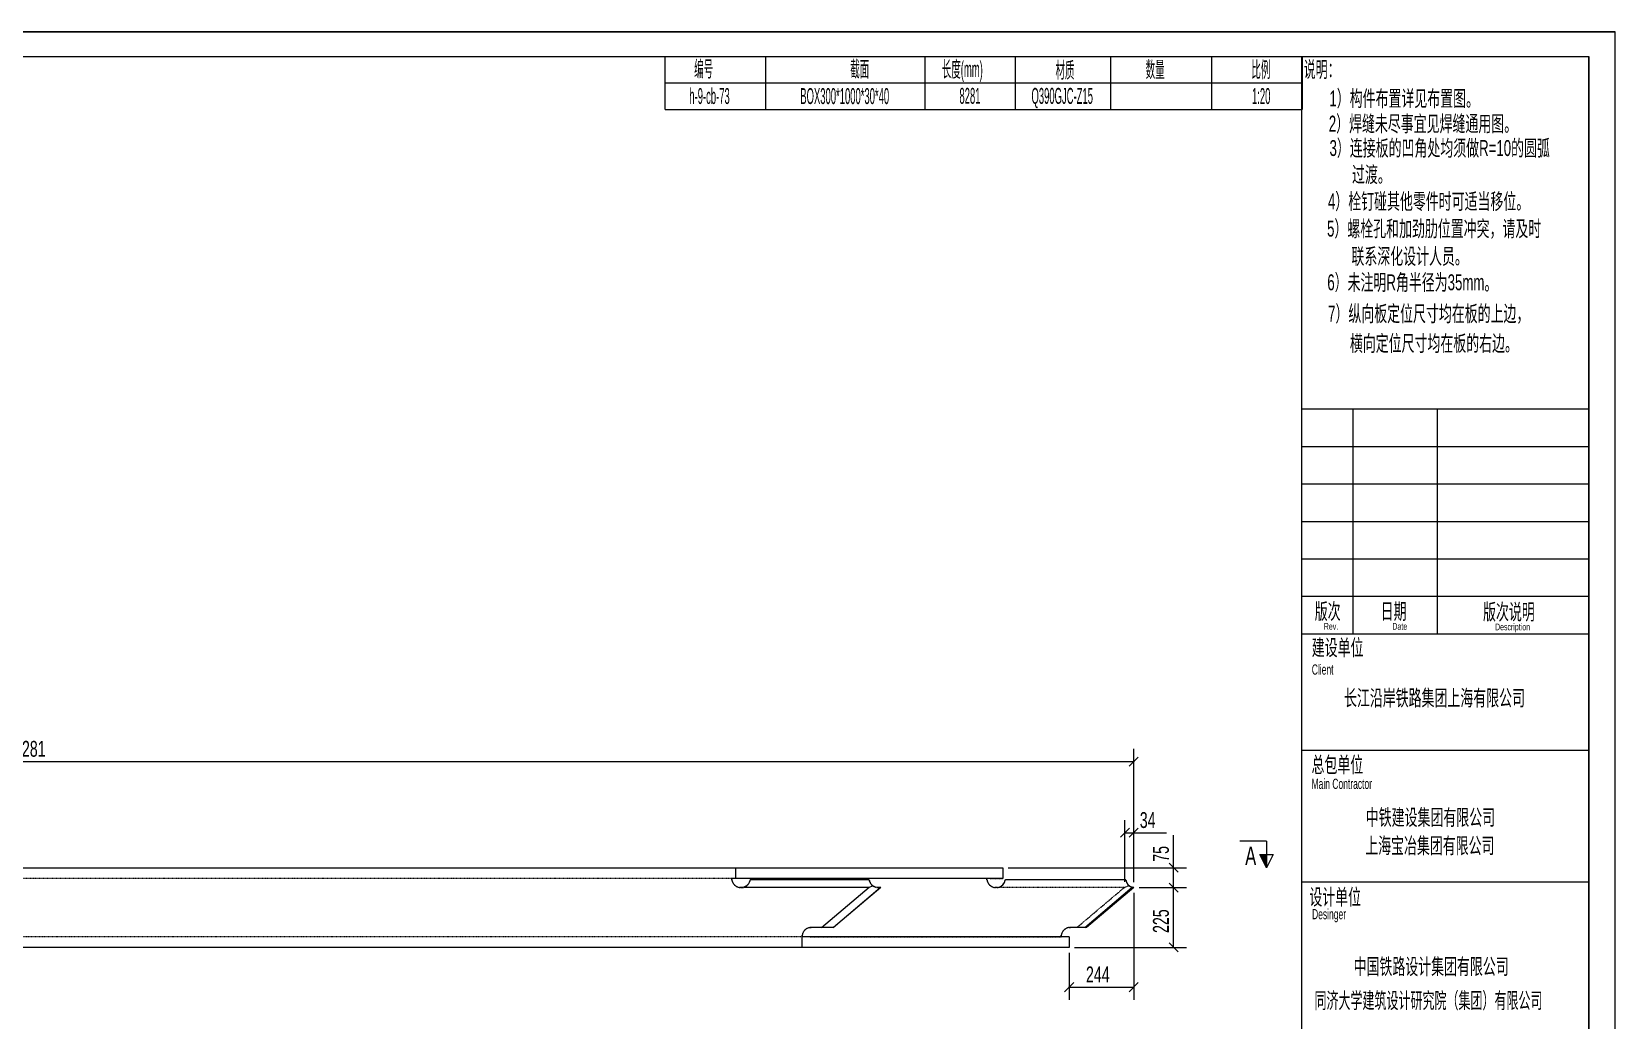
# Model space of a CAD drawing. Header units: millimetres. Extents: x 48 to 11980, y 100 to 8500.
# Drawn here: x 6014 to 11980, y 4775 to 8500 of the extents above; entities that cross this region are included whole.
import ezdxf

# ---------------------------------------------------------------- set-up
doc = ezdxf.new("R2010")
doc.units = ezdxf.units.MM
doc.linetypes.add('XKITLINE00', pattern=[0])
doc.linetypes.add('XKITLINE04', pattern=[3, 0.5, -0.5, 0.5, -0.5, 0.5, -0.5])
for name, color, linetype, lineweight in [('DrawingSheet', 5, 'Continuous', 0), ('OtherObjectType', 1, 'Continuous', 0), ('Part', 2, 'Continuous', 0), ('Section', 6, 'Continuous', 0), ('Z-DIMENSIONS', 1, 'Continuous', 0)]:
    doc.layers.add(name, color=color, linetype=linetype, lineweight=lineweight)
doc.styles.add('$TD_AUDIT_GENERATED_(166)', font='ARIAL.TTF')
doc.styles.add('$TD_AUDIT_GENERATED_(17A)', font='ARIAL.TTF')
doc.styles.add('Arial', font='arial.ttf')
doc.styles.add('romsim', font='ARIAL.TTF')

# ---------------------------------------------------------------- blocks, each defined once
blk = doc.blocks.new('*A1')
at = {"layer": 'Part', "color": 4, "linetype": 'XKITLINE00', "lineweight": 0}
for p, q in [((1885, 5350), (9672.6, 5350)), ((9672.6, 5310), (8651.2, 5310)), ((8651.6, 5304.5), (8651.2, 5310)), ((8666.2, 5310), (8666.2, 5350)), ((9612.9, 5304.5), (9612.4, 5310)), ((9672.6, 5350), (9672.6, 5310)), ((8686.2, 5275), (8680.7, 5275.4)), ((8691.7, 5275.4), (8686.2, 5275)), ((8697, 5276.7), (8691.7, 5275.4)), ((8702.1, 5278.8), (8697, 5276.7)), ((8697.7, 5277), (9169.6, 5277)), ((8706.8, 5281.7), (8702.1, 5278.8)), ((8710.9, 5285.3), (8706.8, 5281.7)), ((8714.5, 5289.4), (8710.9, 5285.3)), ((8717.4, 5294.1), (8714.5, 5289.4)), ((8719.5, 5299.2), (8717.4, 5294.1)), ((8720.8, 5304.5), (8719.5, 5299.2)), ((9169.2, 5305), (8720.8, 5305)), ((8720.8, 5305), (8720.8, 5304.5)), ((8989.6, 5125), (9169.6, 5277)), ((9033, 5125), (9210.6, 5275)), ((9212.6, 5275), (9035, 5125)), ((9169.3, 5304.5), (9169.2, 5305)), ((9170.6, 5299.2), (9169.3, 5304.5)), ((9169.6, 5277), (9183, 5281.9)), ((9172.7, 5294.1), (9170.6, 5299.2)), ((9175.5, 5289.4), (9172.7, 5294.1)), ((9179.1, 5285.3), (9175.5, 5289.4)), ((9183.3, 5281.7), (9179.1, 5285.3)), ((9188, 5278.8), (9183.3, 5281.7)), ((9193, 5276.7), (9188, 5278.8)), ((9198.4, 5275.4), (9193, 5276.7)), ((9203.8, 5275), (9198.4, 5275.4)), ((9212.6, 5275), (9203.8, 5275)), ((9647.4, 5275), (9642, 5275.4)), ((9652.9, 5275.4), (9647.4, 5275)), ((9682.1, 5305), (9682, 5304.5)), ((10135.5, 5305), (9682.1, 5305)), ((9981.1, 5125), (10160.4, 5276.4)), ((10166, 5275.3), (9988.1, 5125)), ((10135.5, 5304.5), (10135.5, 5305)), ((10160.4, 5276.4), (10159.3, 5276.7)), ((10164.6, 5275.4), (10160.4, 5276.4)), ((10166, 5275.3), (10164.6, 5275.4)), ((8916.1, 5090), (8916.5, 5095.5)), ((8916.1, 5050), (8916.1, 5090)), ((8946.3, 5090), (8916.1, 5090)), ((8945.6, 5124.6), (8951.1, 5125)), ((9922.5, 5090), (8946.3, 5090)), ((9035, 5125), (8951.1, 5125)), ((9892.3, 5090), (9892.8, 5095.5)), ((9921.8, 5124.6), (9927.3, 5125)), ((9922.5, 5090), (9922.5, 5050)), ((9988.1, 5125), (9927.3, 5125)), ((9922.5, 5050), (1885, 5050))]:
    blk.add_line(p, q, dxfattribs=at)
at = {"layer": 'Part', "color": 7, "linetype": 'XKITLINE04', "lineweight": 0}
for p, q in [((8651.2, 5310), (1885, 5310)), ((8651.2, 5310), (8651.6, 5304.5)), ((9612.4, 5310), (9612.9, 5304.5)), ((9622.3, 5310), (9672.6, 5310)), ((8680.7, 5275.4), (8686.2, 5275)), ((8686.2, 5275), (8691.7, 5275.4)), ((8720.8, 5304.5), (8720.8, 5305)), ((9169.2, 5305), (9169.3, 5304.5)), ((9198.4, 5275.4), (9203.8, 5275)), ((9642, 5275.4), (9647.4, 5275)), ((9647.4, 5275), (9652.9, 5275.4)), ((9652.9, 5275.4), (9658.3, 5276.7)), ((9658.3, 5276.7), (9663.3, 5278.8)), ((9658.3, 5276.7), (10132.3, 5277)), ((9663.3, 5278.8), (9668, 5281.7)), ((9668, 5281.7), (9672.2, 5285.3)), ((9672.2, 5285.3), (9675.8, 5289.4)), ((9675.8, 5289.4), (9678.6, 5294.1)), ((9678.6, 5294.1), (9680.7, 5299.2)), ((9680.7, 5299.2), (9682, 5304.5)), ((9682, 5304.5), (9682.1, 5305)), ((10132.3, 5277), (9952.4, 5125)), ((10132.3, 5277), (10148.2, 5282.8)), ((10135.5, 5305), (10135.5, 5304.5)), ((10135.5, 5304.5), (10136.8, 5299.2)), ((10136.8, 5299.2), (10138.9, 5294.1)), ((10138.9, 5294.1), (10141.8, 5289.4)), ((10141.8, 5289.4), (10145.3, 5285.3)), ((10145.3, 5285.3), (10149.5, 5281.7)), ((10149.5, 5281.7), (10154.2, 5278.8)), ((10154.2, 5278.8), (10159.3, 5276.7)), ((10160.4, 5276.4), (10159.3, 5276.7)), ((8916.1, 5090), (1885, 5090)), ((8916.5, 5095.5), (8916.1, 5090)), ((8951.1, 5125), (8945.6, 5124.6)), ((8946.3, 5090), (9892.3, 5090)), ((9035, 5125), (9033, 5125)), ((9892.8, 5095.5), (9892.3, 5090)), ((9927.3, 5125), (9921.8, 5124.6))]:
    blk.add_line(p, q, dxfattribs=at)
at = {"layer": 'Part', "color": 4, "linetype": 'XKITLINE00', "lineweight": 0}
for centre, start, end in [((8686.2, 5310), 188.99999, 261), ((9647.4, 5310), 188.99999, 261), ((9647.4, 5310), 279, 351), ((10170.1, 5310), 188.99999, 252), ((8951.1, 5090), 99, 170.99999), ((9927.3, 5090), 99, 170.99999)]:
    blk.add_arc(centre, 35, start, end, dxfattribs=at)
at = {"layer": 'Part', "color": 7, "linetype": 'XKITLINE04', "lineweight": 0}
for centre, start, end in [((8686.2, 5310), 188.99999, 261), ((8686.2, 5310), 279, 351), ((9203.8, 5310), 188.99999, 261), ((9647.4, 5310), 188.99999, 261), ((8951.1, 5090), 99, 170.99999), ((9927.3, 5090), 99, 170.99999)]:
    blk.add_arc(centre, 35, start, end, dxfattribs=at)
blk = doc.blocks.new('*A3')
at = {"layer": 'DrawingSheet', "color": 5, "linetype": 'XKITLINE00', "lineweight": 0}
for p, q in [((11980, 8500), (100, 8500)), ((11980, 100), (11980, 8500))]:
    blk.add_line(p, q, dxfattribs=at)
blk = doc.blocks.new('*A4')
at = {"layer": 'OtherObjectType', "color": 7, "linetype": 'XKITLINE00', "lineweight": 0}
for p, q in [((8400, 8207), (8400, 8407)), ((8400, 8407), (10800, 8407)), ((8780, 8207), (8780, 8407)), ((9380, 8207), (9380, 8407)), ((9720, 8207), (9720, 8407)), ((10080, 8207), (10080, 8407)), ((10460, 8207), (10460, 8407)), ((10800, 8407), (10800, 8207)), ((8400, 8307), (10800, 8307)), ((8400, 8207), (10800, 8207))]:
    blk.add_line(p, q, dxfattribs=at)
at = {"layer": 'OtherObjectType', "color": 7, "width": 0.425}
for s, style, p in [('\\M+5B1E0\\M+5BAC5', 'Arial', (8509.8, 8329.8)), ('\\M+5BDD8\\M+5C3E6', 'Arial', (9097.7, 8329.7)), ('\\M+5B3A4\\M+5B6C8(mm)', 'Arial', (9442.7, 8328.8)), ('\\M+5B2C4\\M+5D6CA', 'Arial', (9871, 8325.4)), ('\\M+5CAFD\\M+5C1BF', 'Arial', (10210.7, 8327.7)), ('\\M+5B1C8\\M+5C0FD', 'Arial', (10608.9, 8327.4)), ('h-9-cb-73', '$TD_AUDIT_GENERATED_(166)', (8491.4, 8227.5)), ('BOX300*1000*30*40', '$TD_AUDIT_GENERATED_(166)', (8909.6, 8227.3)), ('8281', '$TD_AUDIT_GENERATED_(166)', (9509.1, 8228.2)), ('Q390GJC-Z15', '$TD_AUDIT_GENERATED_(166)', (9780.5, 8228)), ('1:20', '$TD_AUDIT_GENERATED_(166)', (10611.2, 8227.5))]:
    blk.add_text(s, height=60, dxfattribs=dict(at, style=style)).set_placement(p)
blk = doc.blocks.new('*A5')
at = {"layer": 'OtherObjectType', "color": 7, "linetype": 'XKITLINE00', "lineweight": 0}
for p, q in [((100, 8500), (11980, 8500)), ((11980, 100), (11980, 8500)), ((360.1, 8407), (11880.6, 8407)), ((10798, 8406), (10798, 192)), ((10798, 8406), (11879.4, 8406)), ((11879.4, 8406), (11879.4, 192)), ((11880.6, 8407), (11880.6, 193)), ((10798, 7078.9), (11879.4, 7078.9)), ((10991.1, 7078.9), (10991.1, 6231.3)), ((11309, 7078.9), (11309, 6231.3)), ((10798, 6937.6), (11879.4, 6937.6)), ((10798, 6796.4), (11879.4, 6796.4)), ((10798, 6655.1), (11879.4, 6655.1)), ((10798, 6513.8), (11879.4, 6513.8)), ((10798, 6372.6), (11879.4, 6372.6)), ((10798, 6231.3), (11879.4, 6231.3)), ((10798, 5793.3), (11879.4, 5793.3)), ((10798, 5297.3), (11879.4, 5297.3))]:
    blk.add_line(p, q, dxfattribs=at)
at = {"layer": 'OtherObjectType', "color": 7, "style": '$TD_AUDIT_GENERATED_(17A)'}
for s, height, width, p in [('\\M+5CBB5\\M+5C3F7\\M+5A3BA', 60, 0.553327, (10805.8, 8328)), ('1\\M+5A3A9\\M+5B9B9\\M+5BCFE\\M+5B2BC\\M+5D6C3\\M+5CFEA\\M+5BCFB\\M+5B2BC\\M+5D6C3\\M+5CDBC\\M+5A1A3', 60, 0.595, (10903, 8218.4)), ('2\\M+5A3A9\\M+5BAB8\\M+5B7EC\\M+5CEB4\\M+5BEA1\\M+5CAC2\\M+5D2CB\\M+5BCFB\\M+5BAB8\\M+5B7EC\\M+5CDA8\\M+5D3C3\\M+5CDBC\\M+5A1A3', 60, 0.595, (10900.6, 8123.6)), ('3\\M+5A3A9\\M+5C1AC\\M+5BDD3\\M+5B0E5\\M+5B5C4\\M+5B0BC\\M+5BDC7\\M+5B4A6\\M+5BEF9\\M+5D0EB\\M+5D7F6R=10\\M+5B5C4\\M+5D4B2\\M+5BBA1', 60, 0.595, (10903.4, 8031.6)), ('\\M+5B9FD\\M+5B6C9\\M+5A1A3', 60, 0.595, (10988, 7932)), ('4\\M+5A3A9\\M+5CBA8\\M+5B6A4\\M+5C5F6\\M+5C6E4\\M+5CBFB\\M+5C1E3\\M+5BCFE\\M+5CAB1\\M+5BFC9\\M+5CACA\\M+5B5B1\\M+5D2C6\\M+5CEBB\\M+5A1A3', 60, 0.595, (10897.4, 7830.8)), ('5\\M+5A3A9\\M+5C2DD\\M+5CBA8\\M+5BFD7\\M+5BACD\\M+5BCD3\\M+5BEA2\\M+5C0DF\\M+5CEBB\\M+5D6C3\\M+5B3E5\\M+5CDBB\\M+5A3AC\\M+5C7EB\\M+5BCB0\\M+5CAB1', 60, 0.595, (10894, 7728)), ('\\M+5C1AA\\M+5CFB5\\M+5C9EE\\M+5BBAF\\M+5C9E8\\M+5BCC6\\M+5C8CB\\M+5D4B1\\M+5A1A3', 60, 0.595, (10986, 7624)), ('6\\M+5A3A9\\M+5CEB4\\M+5D7A2\\M+5C3F7R\\M+5BDC7\\M+5B0EB\\M+5BEB6\\M+5CEAA35mm\\M+5A1A3', 60, 0.595, (10895, 7525.7)), ('7\\M+5A3A9\\M+5D7DD\\M+5CFF2\\M+5B0E5\\M+5B6A8\\M+5CEBB\\M+5B3DF\\M+5B4E7\\M+5BEF9\\M+5D4DA\\M+5B0E5\\M+5B5C4\\M+5C9CF\\M+5B1DF\\M+5A3AC', 60, 0.595, (10898, 7408)), ('\\M+5BAE1\\M+5CFF2\\M+5B6A8\\M+5CEBB\\M+5B3DF\\M+5B4E7\\M+5BEF9\\M+5D4DA\\M+5B0E5\\M+5B5C4\\M+5D3D2\\M+5B1DF\\M+5A1A3', 60, 0.595, (10980, 7296)), ('\\M+5B0E6\\M+5B4CE', 60, 0.595, (10847.7, 6286.3)), ('\\M+5C8D5\\M+5C6DA', 60, 0.595, (11096, 6286.3)), ('\\M+5B0E6\\M+5B4CE\\M+5CBB5\\M+5C3F7', 60, 0.595, (11481.7, 6284.3)), ('Rev.', 25.43, 0.595, (10881.8, 6246.7)), ('Date', 25.43, 0.595, (11140.1, 6246.7)), ('Description', 25.427, 0.595, (11526.9, 6244.7)), ('\\M+5BDA8\\M+5C9E8\\M+5B5A5\\M+5CEBB', 60, 0.595, (10836.5, 6149.7)), ('Client', 38.54, 0.595, (10836.5, 6077.5)), ('\\M+5B3A4\\M+5BDAD\\M+5D1D8\\M+5B0B6\\M+5CCFA\\M+5C2B7\\M+5BCAF\\M+5CDC5\\M+5C9CF\\M+5BAA3\\M+5D3D0\\M+5CFDE\\M+5B9AB\\M+5CBBE', 60, 0.595, (10957.9, 5960)), ('\\M+5D7DC\\M+5B0FC\\M+5B5A5\\M+5CEBB', 60, 0.595, (10835.5, 5708.3)), ('Main Contractor', 38.545, 0.595, (10835.5, 5647)), ('\\M+5D6D0\\M+5CCFA\\M+5BDA8\\M+5C9E8\\M+5BCAF\\M+5CDC5\\M+5D3D0\\M+5CFDE\\M+5B9AB\\M+5CBBE', 60, 0.595, (11040, 5510)), ('\\M+5C9CF\\M+5BAA3\\M+5B1A6\\M+5D2B1\\M+5BCAF\\M+5CDC5\\M+5D3D0\\M+5CFDE\\M+5B9AB\\M+5CBBE', 60, 0.595, (11037.8, 5403.4)), ('\\M+5C9E8\\M+5BCC6\\M+5B5A5\\M+5CEBB', 60, 0.595, (10827.4, 5210)), ('Desinger', 38.54, 0.595, (10837.5, 5155.9)), ('\\M+5D6D0\\M+5B9FA\\M+5CCFA\\M+5C2B7\\M+5C9E8\\M+5BCC6\\M+5BCAF\\M+5CDC5\\M+5D3D0\\M+5CFDE\\M+5B9AB\\M+5CBBE', 60, 0.595, (10994, 4948)), ('\\M+5CDAC\\M+5BCC3\\M+5B4F3\\M+5D1A7\\M+5BDA8\\M+5D6FE\\M+5C9E8\\M+5BCC6\\M+5D1D0\\M+5BEBF\\M+5D4BA\\M+5A3A8\\M+5BCAF\\M+5CDC5\\M+5A3A9\\M+5D3D0\\M+5CFDE\\M+5B9AB\\M+5CBBE', 60, 0.5525, (10846.5, 4820))]:
    blk.add_text(s, height=height, dxfattribs=dict(at, width=width)).set_placement(p)
blk = doc.blocks.new('*A6')
at = {"layer": 'Z-DIMENSIONS', "color": 3, "linetype": 'XKITLINE00', "lineweight": 0}
for p, q in [((10166, 5295.3), (10166, 5798)), ((1885, 5750), (10166, 5750)), ((10183, 5767), (10149.1, 5733))]:
    blk.add_line(p, q, dxfattribs=at)
at = {"layer": 'Z-DIMENSIONS', "color": 7}
blk.add_point((10166, 5750), dxfattribs=at)
at = {"layer": 'Z-DIMENSIONS', "color": 7, "style": 'romsim', "width": 0.6375}
blk.add_text('8281', height=60, dxfattribs=at).set_placement((5947.6, 5768))
blk = doc.blocks.new('*A7')
at = {"layer": 'Z-DIMENSIONS', "color": 3, "linetype": 'XKITLINE00', "lineweight": 0}
for p, q in [((10186, 5275.3), (10364, 5275.3)), ((10299.1, 5292.3), (10333, 5258.3)), ((10316, 5050), (10316, 5275.3)), ((9942.5, 5050), (10364, 5050)), ((10299.1, 5067), (10333, 5033))]:
    blk.add_line(p, q, dxfattribs=at)
at = {"layer": 'Z-DIMENSIONS', "color": 7}
for p in [(10316, 5275.3), (10316, 5050)]:
    blk.add_point(p, dxfattribs=at)
at = {"layer": 'Z-DIMENSIONS', "color": 7, "style": 'romsim', "width": 0.6375}
blk.add_text('225', height=60, rotation=90.00021, dxfattribs=at).set_placement((10298, 5104.2))
blk = doc.blocks.new('*A8')
at = {"layer": 'Z-DIMENSIONS', "color": 3, "linetype": 'XKITLINE00', "lineweight": 0}
for p, q in [((10166, 5255.3), (10166, 4852)), ((9922.5, 5030), (9922.5, 4852)), ((9939.5, 4917), (9905.5, 4883)), ((9922.5, 4900), (10166, 4900)), ((10183, 4917), (10149.1, 4883))]:
    blk.add_line(p, q, dxfattribs=at)
at = {"layer": 'Z-DIMENSIONS', "color": 7}
for p in [(9922.5, 4900), (10166, 4900)]:
    blk.add_point(p, dxfattribs=at)
at = {"layer": 'Z-DIMENSIONS', "color": 7, "style": 'romsim', "width": 0.6375}
blk.add_text('244', height=60, dxfattribs=at).set_placement((9985.8, 4918))
blk = doc.blocks.new('*A9')
at = {"layer": 'Z-DIMENSIONS', "color": 3, "linetype": 'XKITLINE00', "lineweight": 0}
for p, q in [((10316, 5350), (10316, 5472.9)), ((10316, 5350), (10316, 5472.9)), ((9692.6, 5350), (10364, 5350)), ((10299.1, 5367), (10333, 5333)), ((10316, 5275.3), (10316, 5350)), ((10186, 5275.3), (10364, 5275.3)), ((10299.1, 5292.3), (10333, 5258.3))]:
    blk.add_line(p, q, dxfattribs=at)
at = {"layer": 'Z-DIMENSIONS', "color": 7}
for p in [(10316, 5350), (10316, 5275.3)]:
    blk.add_point(p, dxfattribs=at)
at = {"layer": 'Z-DIMENSIONS', "color": 7, "style": 'romsim', "width": 0.6375}
blk.add_text('75', height=60, rotation=90.00021, dxfattribs=at).set_placement((10298, 5372.5))
blk = doc.blocks.new('*A10')
at = {"layer": 'Z-DIMENSIONS', "color": 3, "linetype": 'XKITLINE00', "lineweight": 0}
for p, q in [((10149.3, 5498.7), (10115.3, 5464.8)), ((10132.3, 5297), (10132.3, 5529.7)), ((10183, 5498.7), (10149.1, 5464.8)), ((10166, 5295.3), (10166, 5529.7)), ((10132.3, 5481.7), (10166, 5481.7)), ((10166, 5481.7), (10289, 5481.7)), ((10166, 5481.7), (10289, 5481.7))]:
    blk.add_line(p, q, dxfattribs=at)
at = {"layer": 'Z-DIMENSIONS', "color": 7}
for p in [(10132.3, 5481.7), (10166, 5481.7)]:
    blk.add_point(p, dxfattribs=at)
at = {"layer": 'Z-DIMENSIONS', "color": 7, "style": 'romsim', "width": 0.6375}
blk.add_text('34', height=60, dxfattribs=at).set_placement((10188.5, 5499.7))
blk = doc.blocks.new('*A12')
at = {"layer": 'Section'}
blk.add_hatch(color=6, dxfattribs=at).paths.add_polyline_path([(10666, 5400), (10666, 5350), (10641, 5400)], flags=17)
at = {"layer": 'Section', "color": 6, "linetype": 'XKITLINE00', "lineweight": 0}
for p, q in [((10666, 5450), (10566, 5450)), ((10666, 5450), (10666, 5350)), ((10641, 5400), (10691, 5400)), ((10666, 5350), (10641, 5400)), ((10691, 5400), (10666, 5350))]:
    blk.add_line(p, q, dxfattribs=at)
at = {"layer": 'Section', "color": 6, "style": 'romsim', "width": 0.6375}
blk.add_text('A', height=70, dxfattribs=at).set_placement((10585.6, 5360))

msp = doc.modelspace()

# ---------------------------------------------------------------- block references
at = {"lineweight": 0}
for name in ['*A3', '*A5', '*A4', '*A6', '*A10', '*A12', '*A9', '*A1', '*A8', '*A7']:
    msp.add_blockref(name, (0, 0), dxfattribs=at)

doc.saveas('drawing.dxf')
